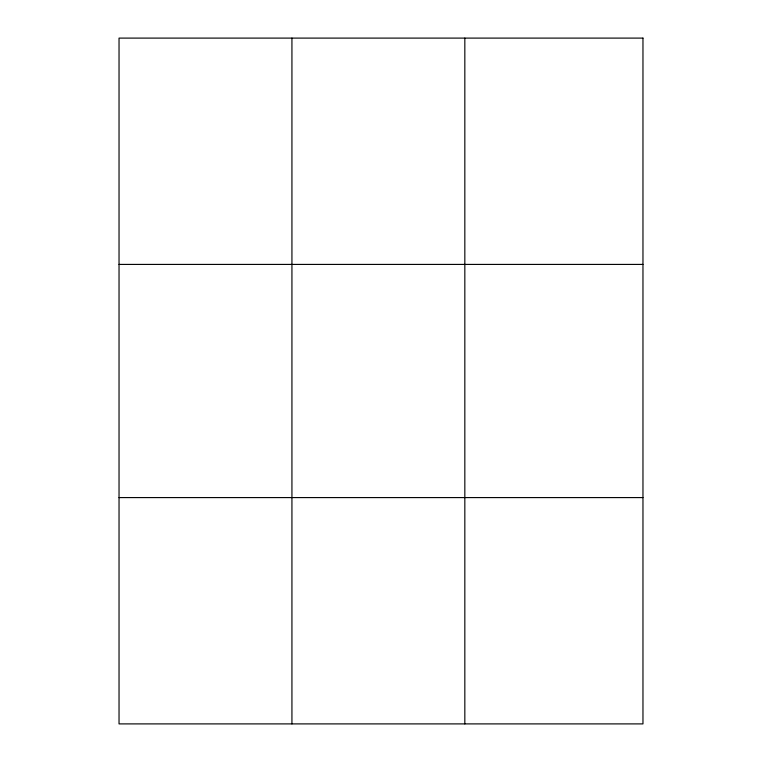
<?xml version="1.0" encoding="UTF-8"?>
<svg xmlns="http://www.w3.org/2000/svg" width="762" height="762" viewBox="0 0 762 762"><rect width="100%" height="100%" fill="white"/><g stroke="black" fill="none" stroke-linecap="round" stroke-linejoin="round"><path stroke-width="1.14" d="M291.932 723.9L291.932 38.1M464.83 723.9L464.83 38.1M119.034 264.414L642.966 264.414M119.034 497.586L642.966 497.586M642.966 38.1L642.966 723.9L119.034 723.9L119.034 38.1L642.966 38.1"/></g></svg>
